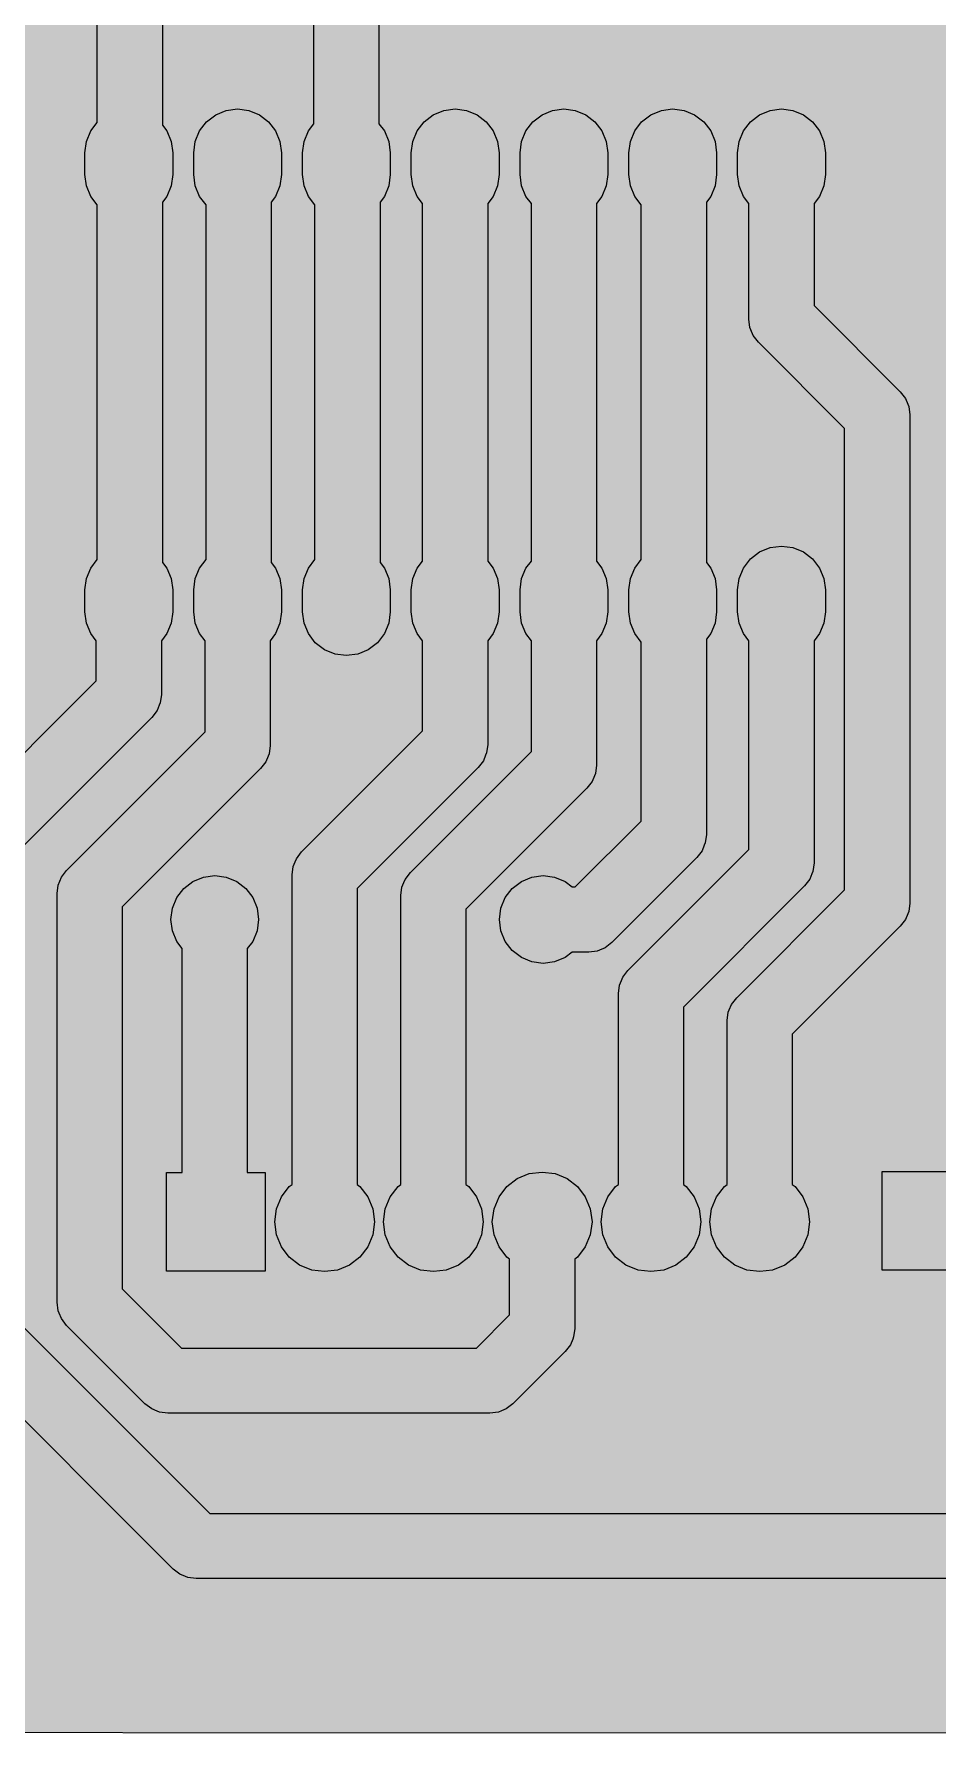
# Model space of a CAD drawing. Header units: inches. Extents: x 0 to 111, y 0 to 67.
# Drawn here: x 38.53 to 59.61, y 0 to 39.68 of the extents above; entities that cross this region are included whole.
import ezdxf

# ---------------------------------------------------------------- set-up
doc = ezdxf.new("R2010")
doc.units = ezdxf.units.IN
doc.layers.add('ProtoPCB.GBL', color=7, linetype='Continuous')

msp = doc.modelspace()

# ---------------------------------------------------------------- hatches: boundary and pattern name
at = {"layer": 'ProtoPCB.GBL'}
for color, points in [(11, [(0, 67.2084), (0, 0.0254), (81.1911, 0), (81.28, 0.0889), (81.28, 24.2926), (81.28, 24.2926), (81.28, 24.3332), (81.2698, 24.3434), (81.2546, 24.3586), (81.3054, 24.4094), (81.3283, 24.4094), (81.3435, 24.4094), (81.3435, 24.4094), (81.3613, 24.4094), (81.3765, 24.4094), (81.3765, 24.4094), (111.252, 24.4094), (111.252, 48.2346), (111.1377, 48.3591), (79.9846, 48.3362), (79.9338, 67.2592), (0.0914, 67.2998)]), (7, [(49.3344, 62.0878), (49.6367, 62.0471), (49.9161, 61.9303), (50.1574, 61.7474), (50.3428, 61.5061), (50.4596, 61.2242), (50.5003, 60.9219), (50.4596, 60.6222), (50.3428, 60.3402), (50.1574, 60.0989), (50.0964, 60.0532), (50.0964, 55.1993), (50.071, 55.0037), (50.0482, 54.9504), (49.9948, 54.8208), (49.8729, 54.6633), (41.529, 46.3169), (41.529, 37.5488), (41.6306, 37.4167), (41.7322, 37.1704), (41.7678, 36.9062), (41.7678, 36.3982), (41.7322, 36.1315), (41.6306, 35.8851), (41.529, 35.753), (41.529, 27.338), (41.6306, 27.2059), (41.7322, 26.9596), (41.7678, 26.6954), (41.7678, 26.1874), (41.7322, 25.9207), (41.6306, 25.6743), (41.5036, 25.5092), (41.5036, 24.257), (41.4782, 24.0589), (41.4553, 24.0055), (41.402, 23.876), (41.2801, 23.7185), (38.2524, 20.6883), (38.2524, 9.5098), (42.6339, 5.1283), (69.154, 5.1283), (73.9165, 9.8908), (73.9165, 20.5664), (73.853, 20.6121), (73.6702, 20.8534), (73.5533, 21.1353), (73.5127, 21.4376), (73.5533, 21.7373), (73.6702, 22.0193), (73.853, 22.2606), (74.0943, 22.4434), (74.3763, 22.5603), (74.676, 22.6009), (74.9783, 22.5603), (75.2602, 22.4434), (75.5015, 22.2606), (75.6844, 22.0193), (75.8012, 21.7373), (75.8419, 21.4376), (75.8012, 21.1353), (75.6844, 20.8534), (75.5015, 20.6121), (75.438, 20.5664), (75.438, 9.5758), (75.4126, 9.3777), (75.3897, 9.3243), (75.3364, 9.1948), (75.2145, 9.0373), (70.0075, 3.8303), (69.85, 3.7084), (69.7205, 3.6551), (69.6671, 3.6322), (69.469, 3.6068), (42.3164, 3.6068), (42.1208, 3.6322), (42.0675, 3.6551), (41.9379, 3.7084), (41.7805, 3.8303), (36.9545, 8.6563), (36.8325, 8.8138), (36.7792, 8.9433), (36.7563, 8.9967), (36.7309, 9.1948), (36.7309, 21.0058), (36.7563, 21.2014), (36.7944, 21.2928), (36.8325, 21.3843), (36.9545, 21.5417), (39.9821, 24.572), (39.9821, 25.5092), (39.8551, 25.6743), (39.7535, 25.9207), (39.718, 26.1874), (39.718, 26.6954), (39.7535, 26.9596), (39.8551, 27.2059), (40.0075, 27.4041), (40.0075, 35.687), (39.8551, 35.8851), (39.7535, 36.1315), (39.718, 36.3982), (39.718, 36.9062), (39.7535, 37.1704), (39.8551, 37.4167), (40.0075, 37.6149), (40.0075, 46.6344), (40.0329, 46.83), (40.0558, 46.8833), (40.1091, 47.0129), (40.2311, 47.1703), (48.575, 55.5142), (48.575, 60.0532), (48.5115, 60.0989), (48.326, 60.3402), (48.2117, 60.6222), (48.1711, 60.9219), (48.2117, 61.2242), (48.326, 61.5061), (48.5115, 61.7474), (48.7528, 61.9303), (49.0347, 62.0471)]), (7, [(53.2613, 62.0776), (55.5701, 62.0776), (55.5701, 59.7687), (55.1764, 59.7687), (55.1764, 55.9613), (66.3397, 55.9613), (66.5353, 55.9359), (66.6267, 55.8978), (66.7182, 55.8597), (66.8757, 55.7378), (71.2267, 51.3867), (71.3486, 51.2293), (71.4019, 51.0997), (71.4248, 51.0464), (71.4502, 50.8508), (71.4502, 47.7291), (71.6102, 47.5209), (71.7169, 47.2643), (71.7525, 46.99), (71.7525, 45.466), (71.7169, 45.1891), (71.6102, 44.9326), (71.4502, 44.7243), (71.4502, 43.9268), (71.8617, 43.5127), (71.9836, 43.3553), (72.0369, 43.2257), (72.0598, 43.1724), (72.0852, 42.9768), (72.0852, 39.3852), (72.2122, 39.2201), (72.3138, 38.9738), (72.3494, 38.7096), (72.3138, 38.4429), (72.2122, 38.1965), (72.0852, 38.0314), (72.0852, 35.2552), (72.0852, 32.7), (73.3349, 31.4477), (73.4568, 31.2903), (73.5101, 31.1607), (73.533, 31.1074), (73.5584, 30.9118), (73.5584, 29.276), (73.6321, 29.1821), (73.726, 28.9509), (73.7591, 28.702), (73.726, 28.4505), (73.6321, 28.2194), (73.4771, 28.0213), (73.279, 27.8663), (73.0479, 27.7724), (72.7964, 27.7393), (72.5475, 27.7724), (72.3163, 27.8663), (72.1182, 28.0213), (71.9633, 28.2194), (71.8693, 28.4505), (71.8363, 28.702), (71.8693, 28.9509), (71.9633, 29.1821), (72.0369, 29.276), (72.0369, 30.5943), (70.7873, 31.8465), (70.6653, 32.004), (70.612, 32.1335), (70.5891, 32.1869), (70.5637, 32.385), (70.5637, 33.2511), (70.4469, 33.2994), (67.818, 30.6705), (67.818, 22.3063), (67.8815, 22.2606), (68.0644, 22.0193), (68.1812, 21.7373), (68.2219, 21.4376), (68.1812, 21.1353), (68.0644, 20.8534), (67.8815, 20.6121), (67.6402, 20.4292), (67.3583, 20.3124), (67.056, 20.2717), (66.7563, 20.3124), (66.4743, 20.4292), (66.233, 20.6121), (66.0502, 20.8534), (65.9333, 21.1353), (65.8927, 21.4376), (65.9333, 21.7373), (66.0502, 22.0193), (66.233, 22.2606), (66.2965, 22.3063), (66.2965, 30.988), (66.3219, 31.1836), (66.3448, 31.2369), (66.3981, 31.3665), (66.5201, 31.5239), (70.5637, 35.5702), (70.5637, 38.0314), (70.4367, 38.1965), (70.3351, 38.4429), (70.2996, 38.7096), (70.3351, 38.9738), (70.4367, 39.2201), (70.5637, 39.3852), (70.5637, 42.6593), (70.1523, 43.0733), (70.0303, 43.2308), (69.9922, 43.3222), (69.9541, 43.4137), (69.9287, 43.6118), (69.9287, 44.7243), (69.7687, 44.9326), (69.662, 45.1891), (69.6265, 45.466), (69.6265, 46.99), (69.662, 47.2643), (69.7687, 47.5209), (69.9287, 47.7291), (69.9287, 50.5333), (66.0248, 54.4398), (54.7294, 54.4398), (46.5836, 46.2915), (46.5836, 37.5818), (46.7106, 37.4167), (46.8122, 37.1704), (46.8478, 36.9062), (46.8478, 36.3982), (46.8122, 36.1315), (46.7106, 35.8851), (46.609, 35.753), (46.609, 27.338), (46.7106, 27.2059), (46.8122, 26.9596), (46.8478, 26.6954), (46.8478, 26.1874), (46.8122, 25.9207), (46.7106, 25.6743), (46.548, 25.461), (46.3347, 25.2984), (46.0883, 25.1968), (45.8216, 25.1612), (45.5574, 25.1968), (45.3111, 25.2984), (45.0977, 25.461), (44.9351, 25.6743), (44.8335, 25.9207), (44.798, 26.1874), (44.798, 26.6954), (44.8335, 26.9596), (44.9351, 27.2059), (45.0875, 27.4041), (45.0875, 35.687), (44.9351, 35.8851), (44.8335, 36.1315), (44.798, 36.3982), (44.798, 36.9062), (44.8335, 37.1704), (44.9351, 37.4167), (45.0621, 37.5818), (45.0621, 46.609), (45.0875, 46.8046), (45.1333, 46.9113), (45.1637, 46.9875), (45.2857, 47.1449), (53.655, 55.5142), (53.655, 59.7687), (53.2613, 59.7687)]), (7, [(43.2816, 37.9298), (43.5483, 37.8943), (43.7947, 37.7927), (44.008, 37.6301), (44.1706, 37.4167), (44.2722, 37.1704), (44.3078, 36.9062), (44.3078, 36.3982), (44.2722, 36.1315), (44.1706, 35.8851), (44.069, 35.753), (44.069, 27.338), (44.1706, 27.2059), (44.2722, 26.9596), (44.3078, 26.6954), (44.3078, 26.1874), (44.2722, 25.9207), (44.1706, 25.6743), (44.0436, 25.5092), (44.0436, 23.0632), (44.0182, 22.8651), (43.9953, 22.8117), (43.942, 22.6822), (43.8201, 22.5247), (40.5892, 19.2913), (40.5892, 10.3734), (41.9735, 8.9891), (48.8594, 8.9891), (49.6341, 9.7638), (49.6341, 11.0668), (49.5706, 11.115), (49.3878, 11.3563), (49.2709, 11.6357), (49.2303, 11.938), (49.2709, 12.2403), (49.3878, 12.5197), (49.5706, 12.761), (49.8119, 12.9464), (50.0939, 13.0632), (50.3936, 13.1013), (50.6959, 13.0632), (50.9778, 12.9464), (51.2191, 12.761), (51.402, 12.5197), (51.5188, 12.2403), (51.5595, 11.938), (51.5188, 11.6357), (51.402, 11.3563), (51.2191, 11.115), (51.1556, 11.0668), (51.1556, 9.4488), (51.1302, 9.2507), (51.1073, 9.1973), (51.054, 9.0678), (50.9321, 8.9103), (49.7129, 7.6911), (49.5554, 7.5692), (49.4487, 7.526), (49.3725, 7.493), (49.1744, 7.4676), (41.656, 7.4676), (41.4604, 7.493), (41.4071, 7.5159), (41.2775, 7.5692), (41.1201, 7.6911), (39.2913, 9.5199), (39.1693, 9.6774), (39.116, 9.8069), (39.0931, 9.8603), (39.0677, 10.0584), (39.0677, 19.6088), (39.0931, 19.8044), (39.1312, 19.8958), (39.1693, 19.9873), (39.2913, 20.1447), (42.5221, 23.3782), (42.5221, 25.5092), (42.3951, 25.6743), (42.2935, 25.9207), (42.258, 26.1874), (42.258, 26.6954), (42.2935, 26.9596), (42.3951, 27.2059), (42.5475, 27.4041), (42.5475, 35.687), (42.3951, 35.8851), (42.2935, 36.1315), (42.258, 36.3982), (42.258, 36.9062), (42.2935, 37.1704), (42.3951, 37.4167), (42.5577, 37.6301), (42.7711, 37.7927), (43.0174, 37.8943)]), (7, [(48.3616, 37.9298), (48.6283, 37.8943), (48.8747, 37.7927), (49.088, 37.6301), (49.2506, 37.4167), (49.3522, 37.1704), (49.3878, 36.9062), (49.3878, 36.3982), (49.3522, 36.1315), (49.2506, 35.8851), (49.1236, 35.72), (49.1236, 27.371), (49.2506, 27.2059), (49.3522, 26.9596), (49.3878, 26.6954), (49.3878, 26.1874), (49.3522, 25.9207), (49.2506, 25.6743), (49.1236, 25.5092), (49.1236, 23.0886), (49.0982, 22.8905), (49.0753, 22.8371), (49.022, 22.7076), (48.9001, 22.5501), (46.0756, 19.7231), (46.0756, 12.8092), (46.1391, 12.761), (46.322, 12.5197), (46.4388, 12.2403), (46.4795, 11.938), (46.4388, 11.6357), (46.322, 11.3563), (46.1391, 11.115), (45.8978, 10.9296), (45.6159, 10.8128), (45.3136, 10.7747), (45.0139, 10.8128), (44.7319, 10.9296), (44.4906, 11.115), (44.3078, 11.3563), (44.1909, 11.6357), (44.1503, 11.938), (44.1909, 12.2403), (44.3078, 12.5197), (44.4906, 12.761), (44.5541, 12.8092), (44.5541, 20.0406), (44.5795, 20.2362), (44.6253, 20.3429), (44.6557, 20.4191), (44.7777, 20.5765), (47.6021, 23.4036), (47.6021, 25.5092), (47.4751, 25.6743), (47.3735, 25.9207), (47.338, 26.1874), (47.338, 26.6954), (47.3735, 26.9596), (47.4751, 27.2059), (47.6021, 27.371), (47.6021, 35.72), (47.4751, 35.8851), (47.3735, 36.1315), (47.338, 36.3982), (47.338, 36.9062), (47.3735, 37.1704), (47.4751, 37.4167), (47.6377, 37.6301), (47.8511, 37.7927), (48.0974, 37.8943)]), (7, [(50.9016, 37.9298), (51.1683, 37.8943), (51.4147, 37.7927), (51.628, 37.6301), (51.7906, 37.4167), (51.8922, 37.1704), (51.9278, 36.9062), (51.9278, 36.3982), (51.8922, 36.1315), (51.7906, 35.8851), (51.6636, 35.72), (51.6636, 27.371), (51.7906, 27.2059), (51.8922, 26.9596), (51.9278, 26.6954), (51.9278, 26.1874), (51.8922, 25.9207), (51.7906, 25.6743), (51.6636, 25.5092), (51.6636, 22.606), (51.6382, 22.4079), (51.6153, 22.3545), (51.562, 22.225), (51.4401, 22.0675), (48.6156, 19.2405), (48.6156, 12.8092), (48.6791, 12.761), (48.862, 12.5197), (48.9788, 12.2403), (49.0195, 11.938), (48.9788, 11.6357), (48.862, 11.3563), (48.6791, 11.115), (48.4378, 10.9296), (48.1559, 10.8128), (47.8536, 10.7747), (47.5539, 10.8128), (47.2719, 10.9296), (47.0306, 11.115), (46.8478, 11.3563), (46.7309, 11.6357), (46.6903, 11.938), (46.7309, 12.2403), (46.8478, 12.5197), (47.0306, 12.761), (47.0941, 12.8092), (47.0941, 19.558), (47.1195, 19.7536), (47.1653, 19.8603), (47.1957, 19.9365), (47.3177, 20.0939), (50.1421, 22.921), (50.1421, 25.5092), (50.0151, 25.6743), (49.9135, 25.9207), (49.878, 26.1874), (49.878, 26.6954), (49.9135, 26.9596), (50.0151, 27.2059), (50.1421, 27.371), (50.1421, 35.72), (50.0151, 35.8851), (49.9135, 36.1315), (49.878, 36.3982), (49.878, 36.9062), (49.9135, 37.1704), (50.0151, 37.4167), (50.1777, 37.6301), (50.3911, 37.7927), (50.6374, 37.8943)]), (7, [(53.4416, 37.9298), (53.7083, 37.8943), (53.9547, 37.7927), (54.168, 37.6301), (54.3306, 37.4167), (54.4322, 37.1704), (54.4678, 36.9062), (54.4678, 36.3982), (54.4322, 36.1315), (54.3306, 35.8851), (54.229, 35.753), (54.229, 27.338), (54.3306, 27.2059), (54.4322, 26.9596), (54.4678, 26.6954), (54.4678, 26.1874), (54.4322, 25.9207), (54.3306, 25.6743), (54.229, 25.5422), (54.229, 20.9829), (54.2036, 20.7874), (54.1807, 20.7315), (54.1274, 20.6019), (54.0055, 20.4445), (52.0217, 18.4607), (51.8643, 18.3388), (51.7347, 18.2855), (51.6788, 18.2626), (51.4833, 18.2372), (51.0972, 18.2372), (50.9321, 18.1102), (50.6857, 18.0086), (50.419, 17.973), (50.1548, 18.0086), (49.9085, 18.1102), (49.6951, 18.2728), (49.5325, 18.4861), (49.4309, 18.7325), (49.3954, 18.9992), (49.4309, 19.2634), (49.5325, 19.5097), (49.6951, 19.7231), (49.9085, 19.8857), (50.1548, 19.9873), (50.419, 20.0228), (50.6857, 19.9873), (50.9321, 19.8857), (51.0972, 19.7587), (51.1683, 19.7587), (52.7075, 21.2979), (52.7075, 25.4762), (52.5551, 25.6743), (52.4535, 25.9207), (52.418, 26.1874), (52.418, 26.6954), (52.4535, 26.9596), (52.5551, 27.2059), (52.7075, 27.4041), (52.7075, 35.687), (52.5551, 35.8851), (52.4535, 36.1315), (52.418, 36.3982), (52.418, 36.9062), (52.4535, 37.1704), (52.5551, 37.4167), (52.7177, 37.6301), (52.9311, 37.7927), (53.1774, 37.8943)]), (7, [(55.9816, 37.9298), (56.2483, 37.8943), (56.4947, 37.7927), (56.708, 37.6301), (56.8706, 37.4167), (56.9722, 37.1704), (57.0078, 36.9062), (57.0078, 36.3982), (56.9722, 36.1315), (56.8706, 35.8851), (56.7436, 35.72), (56.7436, 33.335), (58.7553, 31.3207), (58.8772, 31.1633), (58.9305, 31.0337), (58.9534, 30.9804), (58.9788, 30.7848), (58.9788, 19.3802), (58.9534, 19.1821), (58.9305, 19.1287), (58.8772, 18.9992), (58.7553, 18.8417), (56.2356, 16.3195), (56.2356, 12.8092), (56.2991, 12.761), (56.482, 12.5197), (56.5988, 12.2403), (56.6395, 11.938), (56.5988, 11.6357), (56.482, 11.3563), (56.2991, 11.115), (56.0578, 10.9296), (55.7759, 10.8128), (55.4736, 10.7747), (55.1739, 10.8128), (54.8919, 10.9296), (54.6506, 11.115), (54.4678, 11.3563), (54.3509, 11.6357), (54.3103, 11.938), (54.3509, 12.2403), (54.4678, 12.5197), (54.6506, 12.761), (54.7141, 12.8092), (54.7141, 16.637), (54.7395, 16.8326), (54.7624, 16.8859), (54.8157, 17.0155), (54.9377, 17.1729), (57.4573, 19.6952), (57.4573, 30.4673), (55.4457, 32.4815), (55.3237, 32.639), (55.2704, 32.7685), (55.2475, 32.8219), (55.2221, 33.02), (55.2221, 35.72), (55.0951, 35.8851), (54.9935, 36.1315), (54.958, 36.3982), (54.958, 36.9062), (54.9935, 37.1704), (55.0951, 37.4167), (55.2577, 37.6301), (55.4711, 37.7927), (55.7174, 37.8943)]), (7, [(55.9816, 27.719), (56.2483, 27.6835), (56.4947, 27.5819), (56.708, 27.4193), (56.8706, 27.2059), (56.9722, 26.9596), (57.0078, 26.6954), (57.0078, 26.1874), (56.9722, 25.9207), (56.8706, 25.6743), (56.7436, 25.5092), (56.7436, 20.32), (56.7182, 20.1219), (56.6953, 20.0685), (56.642, 19.939), (56.5201, 19.7815), (53.6956, 16.9545), (53.6956, 12.8092), (53.7591, 12.761), (53.942, 12.5197), (54.0588, 12.2403), (54.0995, 11.938), (54.0588, 11.6357), (53.942, 11.3563), (53.7591, 11.115), (53.5178, 10.9296), (53.2359, 10.8128), (52.9336, 10.7747), (52.6339, 10.8128), (52.3519, 10.9296), (52.1106, 11.115), (51.9278, 11.3563), (51.8109, 11.6357), (51.7703, 11.938), (51.8109, 12.2403), (51.9278, 12.5197), (52.1106, 12.761), (52.1741, 12.8092), (52.1741, 17.272), (52.1995, 17.4676), (52.2453, 17.5743), (52.2757, 17.6505), (52.3977, 17.8079), (55.2221, 20.635), (55.2221, 25.5092), (55.0951, 25.6743), (54.9935, 25.9207), (54.958, 26.1874), (54.958, 26.6954), (54.9935, 26.9596), (55.0951, 27.2059), (55.2577, 27.4193), (55.4711, 27.5819), (55.7174, 27.6835)]), (7, [(42.7482, 20.0228), (43.0149, 19.9873), (43.2613, 19.8857), (43.4746, 19.7231), (43.6372, 19.5097), (43.7388, 19.2634), (43.7744, 18.9992), (43.7388, 18.7325), (43.6372, 18.4861), (43.5102, 18.321), (43.5102, 13.0912), (43.9293, 13.0912), (43.9293, 10.7848), (41.6204, 10.7848), (41.6204, 13.0912), (41.9887, 13.0912), (41.9887, 18.321), (41.8617, 18.4861), (41.7601, 18.7325), (41.7246, 18.9992), (41.7601, 19.2634), (41.8617, 19.5097), (42.0243, 19.7231), (42.2377, 19.8857), (42.484, 19.9873)]), (7, [(58.3336, 13.1166), (60.6425, 13.1166), (60.6425, 10.8102), (58.3336, 10.8102)])]:
    msp.add_hatch(color=color, dxfattribs=at).paths.add_polyline_path(points)

# ---------------------------------------------------------------- linework, layer by layer
at = {"layer": 'ProtoPCB.GBL', "color": 11}
msp.add_lwpolyline([(0, 67.2084), (0, 0.0254), (81.1911, 0), (81.28, 0.0889), (81.28, 24.2926), (81.28, 24.2926), (81.28, 24.3332), (81.2698, 24.3434), (81.2546, 24.3586), (81.3054, 24.4094), (81.3283, 24.4094), (81.3435, 24.4094), (81.3435, 24.4094), (81.3613, 24.4094), (81.3765, 24.4094), (81.3765, 24.4094), (111.252, 24.4094), (111.252, 48.2346), (111.1377, 48.3591), (79.9846, 48.3362), (79.9338, 67.2592), (0.0914, 67.2998), (0, 67.2084)], dxfattribs=at)
at = {"layer": 'ProtoPCB.GBL', "color": 11, "const_width": 0.9982}
for points in [[(40.767, 26.6446), (40.767, 46.6344)], [(45.8216, 36.6522), (45.8216, 46.609)], [(43.307, 26.6446), (43.307, 36.4236)], [(45.847, 26.6446), (45.847, 36.4236)], [(48.3616, 23.0886), (48.3616, 36.4236)], [(50.9016, 26.4922), (50.9016, 36.4236)], [(53.467, 20.9844), (53.467, 36.4236)], [(55.9816, 33.02), (55.9816, 36.6522)], [(58.2168, 30.7848), (55.9816, 33.02)], [(58.2168, 19.3802), (58.2168, 30.7848)], [(50.9016, 22.606), (50.9016, 26.4922)], [(40.7416, 24.257), (40.7416, 26.4414)], [(43.2816, 23.0632), (43.2816, 26.4414)], [(55.9816, 20.32), (55.9816, 26.4414)], [(40.7416, 24.257), (37.4904, 21.0058)], [(43.2816, 23.0632), (39.8272, 19.6088)], [(48.3616, 23.0886), (45.3136, 20.0406)], [(50.9016, 22.606), (47.8536, 19.558)], [(53.467, 20.9844), (51.4818, 18.9992)], [(55.9816, 20.32), (52.9336, 17.272)], [(45.3136, 11.9392), (45.3136, 20.0406)], [(39.8272, 10.0584), (39.8272, 19.6088)], [(47.8536, 11.9392), (47.8536, 19.558)], [(58.2168, 19.3802), (55.4736, 16.637)], [(42.7482, 11.9646), (42.7482, 18.9992)], [(51.4818, 18.9992), (50.419, 18.9992)], [(52.9336, 11.9392), (52.9336, 17.272)], [(55.4736, 11.9392), (55.4736, 16.637)], [(50.3936, 9.4488), (50.3936, 11.9392)], [(41.656, 8.2296), (39.8272, 10.0584)], [(50.3936, 9.4488), (49.1744, 8.2296)], [(42.3164, 4.3688), (37.4904, 9.1948)], [(49.1744, 8.2296), (41.656, 8.2296)], [(69.469, 4.3688), (42.3164, 4.3688)]]:
    msp.add_lwpolyline(points, dxfattribs=at)
at = {"layer": 'ProtoPCB.GBL', "color": 7}
for points in [[(36.9545, 21.5417), (39.9821, 24.572), (39.9821, 25.5092), (39.8551, 25.6743), (39.7535, 25.9207), (39.718, 26.1874), (39.718, 26.6954), (39.7535, 26.9596), (39.8551, 27.2059), (40.0075, 27.4041), (40.0075, 35.687), (39.8551, 35.8851), (39.7535, 36.1315), (39.718, 36.3982), (39.718, 36.9062), (39.7535, 37.1704), (39.8551, 37.4167), (40.0075, 37.6149), (40.0075, 46.6344)], [(46.5836, 46.2915), (46.5836, 37.5818), (46.7106, 37.4167), (46.8122, 37.1704), (46.8478, 36.9062), (46.8478, 36.3982), (46.8122, 36.1315), (46.7106, 35.8851), (46.609, 35.753), (46.609, 27.338), (46.7106, 27.2059), (46.8122, 26.9596), (46.8478, 26.6954), (46.8478, 26.1874), (46.8122, 25.9207), (46.7106, 25.6743), (46.548, 25.461), (46.3347, 25.2984), (46.0883, 25.1968), (45.8216, 25.1612), (45.5574, 25.1968), (45.3111, 25.2984), (45.0977, 25.461), (44.9351, 25.6743), (44.8335, 25.9207), (44.798, 26.1874), (44.798, 26.6954), (44.8335, 26.9596), (44.9351, 27.2059), (45.0875, 27.4041), (45.0875, 35.687), (44.9351, 35.8851), (44.8335, 36.1315), (44.798, 36.3982), (44.798, 36.9062), (44.8335, 37.1704), (44.9351, 37.4167), (45.0621, 37.5818), (45.0621, 46.609)], [(41.529, 46.3169), (41.529, 37.5488), (41.6306, 37.4167), (41.7322, 37.1704), (41.7678, 36.9062), (41.7678, 36.3982), (41.7322, 36.1315), (41.6306, 35.8851), (41.529, 35.753), (41.529, 27.338), (41.6306, 27.2059), (41.7322, 26.9596), (41.7678, 26.6954), (41.7678, 26.1874), (41.7322, 25.9207), (41.6306, 25.6743), (41.5036, 25.5092), (41.5036, 24.257), (41.4782, 24.0589), (41.4553, 24.0055), (41.402, 23.876), (41.2801, 23.7185), (38.2524, 20.6883)], [(43.2816, 37.9298), (43.5483, 37.8943), (43.7947, 37.7927), (44.008, 37.6301), (44.1706, 37.4167), (44.2722, 37.1704), (44.3078, 36.9062), (44.3078, 36.3982), (44.2722, 36.1315), (44.1706, 35.8851), (44.069, 35.753), (44.069, 27.338), (44.1706, 27.2059), (44.2722, 26.9596), (44.3078, 26.6954), (44.3078, 26.1874), (44.2722, 25.9207), (44.1706, 25.6743), (44.0436, 25.5092), (44.0436, 23.0632), (44.0182, 22.8651), (43.9953, 22.8117), (43.942, 22.6822), (43.8201, 22.5247), (40.5892, 19.2913), (40.5892, 10.3734), (41.9735, 8.9891), (48.8594, 8.9891), (49.6341, 9.7638), (49.6341, 11.0668), (49.5706, 11.115), (49.3878, 11.3563), (49.2709, 11.6357), (49.2303, 11.938), (49.2709, 12.2403), (49.3878, 12.5197), (49.5706, 12.761), (49.8119, 12.9464), (50.0939, 13.0632), (50.3936, 13.1013), (50.6959, 13.0632), (50.9778, 12.9464), (51.2191, 12.761), (51.402, 12.5197), (51.5188, 12.2403), (51.5595, 11.938), (51.5188, 11.6357), (51.402, 11.3563), (51.2191, 11.115), (51.1556, 11.0668), (51.1556, 9.4488), (51.1302, 9.2507), (51.1073, 9.1973), (51.054, 9.0678), (50.9321, 8.9103), (49.7129, 7.6911), (49.5554, 7.5692), (49.4487, 7.526), (49.3725, 7.493), (49.1744, 7.4676), (41.656, 7.4676), (41.4604, 7.493), (41.4071, 7.5159), (41.2775, 7.5692), (41.1201, 7.6911), (39.2913, 9.5199), (39.1693, 9.6774), (39.116, 9.8069), (39.0931, 9.8603), (39.0677, 10.0584), (39.0677, 19.6088), (39.0931, 19.8044), (39.1312, 19.8958), (39.1693, 19.9873), (39.2913, 20.1447), (42.5221, 23.3782), (42.5221, 25.5092), (42.3951, 25.6743), (42.2935, 25.9207), (42.258, 26.1874), (42.258, 26.6954), (42.2935, 26.9596), (42.3951, 27.2059), (42.5475, 27.4041), (42.5475, 35.687), (42.3951, 35.8851), (42.2935, 36.1315), (42.258, 36.3982), (42.258, 36.9062), (42.2935, 37.1704), (42.3951, 37.4167), (42.5577, 37.6301), (42.7711, 37.7927), (43.0174, 37.8943), (43.2816, 37.9298)], [(48.3616, 37.9298), (48.6283, 37.8943), (48.8747, 37.7927), (49.088, 37.6301), (49.2506, 37.4167), (49.3522, 37.1704), (49.3878, 36.9062), (49.3878, 36.3982), (49.3522, 36.1315), (49.2506, 35.8851), (49.1236, 35.72), (49.1236, 27.371), (49.2506, 27.2059), (49.3522, 26.9596), (49.3878, 26.6954), (49.3878, 26.1874), (49.3522, 25.9207), (49.2506, 25.6743), (49.1236, 25.5092), (49.1236, 23.0886), (49.0982, 22.8905), (49.0753, 22.8371), (49.022, 22.7076), (48.9001, 22.5501), (46.0756, 19.7231), (46.0756, 12.8092), (46.1391, 12.761), (46.322, 12.5197), (46.4388, 12.2403), (46.4795, 11.938), (46.4388, 11.6357), (46.322, 11.3563), (46.1391, 11.115), (45.8978, 10.9296), (45.6159, 10.8128), (45.3136, 10.7747), (45.0139, 10.8128), (44.7319, 10.9296), (44.4906, 11.115), (44.3078, 11.3563), (44.1909, 11.6357), (44.1503, 11.938), (44.1909, 12.2403), (44.3078, 12.5197), (44.4906, 12.761), (44.5541, 12.8092), (44.5541, 20.0406), (44.5795, 20.2362), (44.6253, 20.3429), (44.6557, 20.4191), (44.7777, 20.5765), (47.6021, 23.4036), (47.6021, 25.5092), (47.4751, 25.6743), (47.3735, 25.9207), (47.338, 26.1874), (47.338, 26.6954), (47.3735, 26.9596), (47.4751, 27.2059), (47.6021, 27.371), (47.6021, 35.72), (47.4751, 35.8851), (47.3735, 36.1315), (47.338, 36.3982), (47.338, 36.9062), (47.3735, 37.1704), (47.4751, 37.4167), (47.6377, 37.6301), (47.8511, 37.7927), (48.0974, 37.8943), (48.3616, 37.9298)], [(50.9016, 37.9298), (51.1683, 37.8943), (51.4147, 37.7927), (51.628, 37.6301), (51.7906, 37.4167), (51.8922, 37.1704), (51.9278, 36.9062), (51.9278, 36.3982), (51.8922, 36.1315), (51.7906, 35.8851), (51.6636, 35.72), (51.6636, 27.371), (51.7906, 27.2059), (51.8922, 26.9596), (51.9278, 26.6954), (51.9278, 26.1874), (51.8922, 25.9207), (51.7906, 25.6743), (51.6636, 25.5092), (51.6636, 22.606), (51.6382, 22.4079), (51.6153, 22.3545), (51.562, 22.225), (51.4401, 22.0675), (48.6156, 19.2405), (48.6156, 12.8092), (48.6791, 12.761), (48.862, 12.5197), (48.9788, 12.2403), (49.0195, 11.938), (48.9788, 11.6357), (48.862, 11.3563), (48.6791, 11.115), (48.4378, 10.9296), (48.1559, 10.8128), (47.8536, 10.7747), (47.5539, 10.8128), (47.2719, 10.9296), (47.0306, 11.115), (46.8478, 11.3563), (46.7309, 11.6357), (46.6903, 11.938), (46.7309, 12.2403), (46.8478, 12.5197), (47.0306, 12.761), (47.0941, 12.8092), (47.0941, 19.558), (47.1195, 19.7536), (47.1653, 19.8603), (47.1957, 19.9365), (47.3177, 20.0939), (50.1421, 22.921), (50.1421, 25.5092), (50.0151, 25.6743), (49.9135, 25.9207), (49.878, 26.1874), (49.878, 26.6954), (49.9135, 26.9596), (50.0151, 27.2059), (50.1421, 27.371), (50.1421, 35.72), (50.0151, 35.8851), (49.9135, 36.1315), (49.878, 36.3982), (49.878, 36.9062), (49.9135, 37.1704), (50.0151, 37.4167), (50.1777, 37.6301), (50.3911, 37.7927), (50.6374, 37.8943), (50.9016, 37.9298)], [(53.4416, 37.9298), (53.7083, 37.8943), (53.9547, 37.7927), (54.168, 37.6301), (54.3306, 37.4167), (54.4322, 37.1704), (54.4678, 36.9062), (54.4678, 36.3982), (54.4322, 36.1315), (54.3306, 35.8851), (54.229, 35.753), (54.229, 27.338), (54.3306, 27.2059), (54.4322, 26.9596), (54.4678, 26.6954), (54.4678, 26.1874), (54.4322, 25.9207), (54.3306, 25.6743), (54.229, 25.5422), (54.229, 20.9829), (54.2036, 20.7874), (54.1807, 20.7315), (54.1274, 20.6019), (54.0055, 20.4445), (52.0217, 18.4607), (51.8643, 18.3388), (51.7347, 18.2855), (51.6788, 18.2626), (51.4833, 18.2372), (51.0972, 18.2372), (50.9321, 18.1102), (50.6857, 18.0086), (50.419, 17.973), (50.1548, 18.0086), (49.9085, 18.1102), (49.6951, 18.2728), (49.5325, 18.4861), (49.4309, 18.7325), (49.3954, 18.9992), (49.4309, 19.2634), (49.5325, 19.5097), (49.6951, 19.7231), (49.9085, 19.8857), (50.1548, 19.9873), (50.419, 20.0228), (50.6857, 19.9873), (50.9321, 19.8857), (51.0972, 19.7587), (51.1683, 19.7587), (52.7075, 21.2979), (52.7075, 25.4762), (52.5551, 25.6743), (52.4535, 25.9207), (52.418, 26.1874), (52.418, 26.6954), (52.4535, 26.9596), (52.5551, 27.2059), (52.7075, 27.4041), (52.7075, 35.687), (52.5551, 35.8851), (52.4535, 36.1315), (52.418, 36.3982), (52.418, 36.9062), (52.4535, 37.1704), (52.5551, 37.4167), (52.7177, 37.6301), (52.9311, 37.7927), (53.1774, 37.8943), (53.4416, 37.9298)], [(55.9816, 37.9298), (56.2483, 37.8943), (56.4947, 37.7927), (56.708, 37.6301), (56.8706, 37.4167), (56.9722, 37.1704), (57.0078, 36.9062), (57.0078, 36.3982), (56.9722, 36.1315), (56.8706, 35.8851), (56.7436, 35.72), (56.7436, 33.335), (58.7553, 31.3207), (58.8772, 31.1633), (58.9305, 31.0337), (58.9534, 30.9804), (58.9788, 30.7848), (58.9788, 19.3802), (58.9534, 19.1821), (58.9305, 19.1287), (58.8772, 18.9992), (58.7553, 18.8417), (56.2356, 16.3195), (56.2356, 12.8092), (56.2991, 12.761), (56.482, 12.5197), (56.5988, 12.2403), (56.6395, 11.938), (56.5988, 11.6357), (56.482, 11.3563), (56.2991, 11.115), (56.0578, 10.9296), (55.7759, 10.8128), (55.4736, 10.7747), (55.1739, 10.8128), (54.8919, 10.9296), (54.6506, 11.115), (54.4678, 11.3563), (54.3509, 11.6357), (54.3103, 11.938), (54.3509, 12.2403), (54.4678, 12.5197), (54.6506, 12.761), (54.7141, 12.8092), (54.7141, 16.637), (54.7395, 16.8326), (54.7624, 16.8859), (54.8157, 17.0155), (54.9377, 17.1729), (57.4573, 19.6952), (57.4573, 30.4673), (55.4457, 32.4815), (55.3237, 32.639), (55.2704, 32.7685), (55.2475, 32.8219), (55.2221, 33.02), (55.2221, 35.72), (55.0951, 35.8851), (54.9935, 36.1315), (54.958, 36.3982), (54.958, 36.9062), (54.9935, 37.1704), (55.0951, 37.4167), (55.2577, 37.6301), (55.4711, 37.7927), (55.7174, 37.8943), (55.9816, 37.9298)], [(55.9816, 27.719), (56.2483, 27.6835), (56.4947, 27.5819), (56.708, 27.4193), (56.8706, 27.2059), (56.9722, 26.9596), (57.0078, 26.6954), (57.0078, 26.1874), (56.9722, 25.9207), (56.8706, 25.6743), (56.7436, 25.5092), (56.7436, 20.32), (56.7182, 20.1219), (56.6953, 20.0685), (56.642, 19.939), (56.5201, 19.7815), (53.6956, 16.9545), (53.6956, 12.8092), (53.7591, 12.761), (53.942, 12.5197), (54.0588, 12.2403), (54.0995, 11.938), (54.0588, 11.6357), (53.942, 11.3563), (53.7591, 11.115), (53.5178, 10.9296), (53.2359, 10.8128), (52.9336, 10.7747), (52.6339, 10.8128), (52.3519, 10.9296), (52.1106, 11.115), (51.9278, 11.3563), (51.8109, 11.6357), (51.7703, 11.938), (51.8109, 12.2403), (51.9278, 12.5197), (52.1106, 12.761), (52.1741, 12.8092), (52.1741, 17.272), (52.1995, 17.4676), (52.2453, 17.5743), (52.2757, 17.6505), (52.3977, 17.8079), (55.2221, 20.635), (55.2221, 25.5092), (55.0951, 25.6743), (54.9935, 25.9207), (54.958, 26.1874), (54.958, 26.6954), (54.9935, 26.9596), (55.0951, 27.2059), (55.2577, 27.4193), (55.4711, 27.5819), (55.7174, 27.6835), (55.9816, 27.719)], [(42.7482, 20.0228), (43.0149, 19.9873), (43.2613, 19.8857), (43.4746, 19.7231), (43.6372, 19.5097), (43.7388, 19.2634), (43.7744, 18.9992), (43.7388, 18.7325), (43.6372, 18.4861), (43.5102, 18.321), (43.5102, 13.0912), (43.9293, 13.0912), (43.9293, 10.7848), (41.6204, 10.7848), (41.6204, 13.0912), (41.9887, 13.0912), (41.9887, 18.321), (41.8617, 18.4861), (41.7601, 18.7325), (41.7246, 18.9992), (41.7601, 19.2634), (41.8617, 19.5097), (42.0243, 19.7231), (42.2377, 19.8857), (42.484, 19.9873), (42.7482, 20.0228)], [(58.3336, 13.1166), (60.6425, 13.1166), (60.6425, 10.8102), (58.3336, 10.8102), (58.3336, 13.1166)], [(38.2524, 9.5098), (42.6339, 5.1283), (69.154, 5.1283)], [(69.469, 3.6068), (42.3164, 3.6068), (42.1208, 3.6322), (42.0675, 3.6551), (41.9379, 3.7084), (41.7805, 3.8303), (36.9545, 8.6563)]]:
    msp.add_lwpolyline(points, dxfattribs=at)
at = {"layer": 'ProtoPCB.GBL', "color": 11}
for points in [[(40.3606, 36.9062, 0.762, 0.762, 1), (41.1226, 36.9062, 0.762, 0.762, 1), (40.3606, 36.9062, 0.762, 0.762, 0)], [(42.9006, 36.9062, 0.762, 0.762, 1), (43.6626, 36.9062, 0.762, 0.762, 1), (42.9006, 36.9062, 0.762, 0.762, 0)], [(45.4406, 36.9062, 0.762, 0.762, 1), (46.2026, 36.9062, 0.762, 0.762, 1), (45.4406, 36.9062, 0.762, 0.762, 0)], [(47.9806, 36.9062, 0.762, 0.762, 1), (48.7426, 36.9062, 0.762, 0.762, 1), (47.9806, 36.9062, 0.762, 0.762, 0)], [(50.5206, 36.9062, 0.762, 0.762, 1), (51.2826, 36.9062, 0.762, 0.762, 1), (50.5206, 36.9062, 0.762, 0.762, 0)], [(53.0606, 36.9062, 0.762, 0.762, 1), (53.8226, 36.9062, 0.762, 0.762, 1), (53.0606, 36.9062, 0.762, 0.762, 0)], [(55.6006, 36.9062, 0.762, 0.762, 1), (56.3626, 36.9062, 0.762, 0.762, 1), (55.6006, 36.9062, 0.762, 0.762, 0)], [(40.3606, 36.3982, 0.762, 0.762, 1), (41.1226, 36.3982, 0.762, 0.762, 1), (40.3606, 36.3982, 0.762, 0.762, 0)], [(42.9006, 36.3982, 0.762, 0.762, 1), (43.6626, 36.3982, 0.762, 0.762, 1), (42.9006, 36.3982, 0.762, 0.762, 0)], [(43.0574, 36.4236, 0.4991, 0.4991, 1), (43.5566, 36.4236, 0.4991, 0.4991, 1), (43.0574, 36.4236, 0.4991, 0.4991, 0)], [(45.4406, 36.3982, 0.762, 0.762, 1), (46.2026, 36.3982, 0.762, 0.762, 1), (45.4406, 36.3982, 0.762, 0.762, 0)], [(45.572, 36.6522, 0.4991, 0.4991, 1), (46.0712, 36.6522, 0.4991, 0.4991, 1), (45.572, 36.6522, 0.4991, 0.4991, 0)], [(45.5974, 36.4236, 0.4991, 0.4991, 1), (46.0966, 36.4236, 0.4991, 0.4991, 1), (45.5974, 36.4236, 0.4991, 0.4991, 0)], [(47.9806, 36.3982, 0.762, 0.762, 1), (48.7426, 36.3982, 0.762, 0.762, 1), (47.9806, 36.3982, 0.762, 0.762, 0)], [(48.112, 36.4236, 0.4991, 0.4991, 1), (48.6112, 36.4236, 0.4991, 0.4991, 1), (48.112, 36.4236, 0.4991, 0.4991, 0)], [(50.5206, 36.3982, 0.762, 0.762, 1), (51.2826, 36.3982, 0.762, 0.762, 1), (50.5206, 36.3982, 0.762, 0.762, 0)], [(50.652, 36.4236, 0.4991, 0.4991, 1), (51.1512, 36.4236, 0.4991, 0.4991, 1), (50.652, 36.4236, 0.4991, 0.4991, 0)], [(53.0606, 36.3982, 0.762, 0.762, 1), (53.8226, 36.3982, 0.762, 0.762, 1), (53.0606, 36.3982, 0.762, 0.762, 0)], [(53.2174, 36.4236, 0.4991, 0.4991, 1), (53.7166, 36.4236, 0.4991, 0.4991, 1), (53.2174, 36.4236, 0.4991, 0.4991, 0)], [(55.6006, 36.3982, 0.762, 0.762, 1), (56.3626, 36.3982, 0.762, 0.762, 1), (55.6006, 36.3982, 0.762, 0.762, 0)], [(55.732, 36.6522, 0.4991, 0.4991, 1), (56.2312, 36.6522, 0.4991, 0.4991, 1), (55.732, 36.6522, 0.4991, 0.4991, 0)], [(55.732, 33.02, 0.4991, 0.4991, 1), (56.2312, 33.02, 0.4991, 0.4991, 1), (55.732, 33.02, 0.4991, 0.4991, 0)], [(55.732, 33.02, 0.4991, 0.4991, 1), (56.2312, 33.02, 0.4991, 0.4991, 1), (55.732, 33.02, 0.4991, 0.4991, 0)], [(57.9672, 30.7848, 0.4991, 0.4991, 1), (58.4664, 30.7848, 0.4991, 0.4991, 1), (57.9672, 30.7848, 0.4991, 0.4991, 0)], [(57.9672, 30.7848, 0.4991, 0.4991, 1), (58.4664, 30.7848, 0.4991, 0.4991, 1), (57.9672, 30.7848, 0.4991, 0.4991, 0)], [(40.3606, 26.6954, 0.762, 0.762, 1), (41.1226, 26.6954, 0.762, 0.762, 1), (40.3606, 26.6954, 0.762, 0.762, 0)], [(42.9006, 26.6954, 0.762, 0.762, 1), (43.6626, 26.6954, 0.762, 0.762, 1), (42.9006, 26.6954, 0.762, 0.762, 0)], [(45.4406, 26.6954, 0.762, 0.762, 1), (46.2026, 26.6954, 0.762, 0.762, 1), (45.4406, 26.6954, 0.762, 0.762, 0)], [(47.9806, 26.6954, 0.762, 0.762, 1), (48.7426, 26.6954, 0.762, 0.762, 1), (47.9806, 26.6954, 0.762, 0.762, 0)], [(50.5206, 26.6954, 0.762, 0.762, 1), (51.2826, 26.6954, 0.762, 0.762, 1), (50.5206, 26.6954, 0.762, 0.762, 0)], [(53.0606, 26.6954, 0.762, 0.762, 1), (53.8226, 26.6954, 0.762, 0.762, 1), (53.0606, 26.6954, 0.762, 0.762, 0)], [(55.6006, 26.6954, 0.762, 0.762, 1), (56.3626, 26.6954, 0.762, 0.762, 1), (55.6006, 26.6954, 0.762, 0.762, 0)], [(40.5174, 26.6446, 0.4991, 0.4991, 1), (41.0166, 26.6446, 0.4991, 0.4991, 1), (40.5174, 26.6446, 0.4991, 0.4991, 0)], [(43.0574, 26.6446, 0.4991, 0.4991, 1), (43.5566, 26.6446, 0.4991, 0.4991, 1), (43.0574, 26.6446, 0.4991, 0.4991, 0)], [(45.5974, 26.6446, 0.4991, 0.4991, 1), (46.0966, 26.6446, 0.4991, 0.4991, 1), (45.5974, 26.6446, 0.4991, 0.4991, 0)], [(50.652, 26.4922, 0.4991, 0.4991, 1), (51.1512, 26.4922, 0.4991, 0.4991, 1), (50.652, 26.4922, 0.4991, 0.4991, 0)], [(50.652, 26.4922, 0.4991, 0.4991, 1), (51.1512, 26.4922, 0.4991, 0.4991, 1), (50.652, 26.4922, 0.4991, 0.4991, 0)], [(40.3606, 26.1874, 0.762, 0.762, 1), (41.1226, 26.1874, 0.762, 0.762, 1), (40.3606, 26.1874, 0.762, 0.762, 0)], [(40.492, 26.4414, 0.4991, 0.4991, 1), (40.9912, 26.4414, 0.4991, 0.4991, 1), (40.492, 26.4414, 0.4991, 0.4991, 0)], [(42.9006, 26.1874, 0.762, 0.762, 1), (43.6626, 26.1874, 0.762, 0.762, 1), (42.9006, 26.1874, 0.762, 0.762, 0)], [(43.032, 26.4414, 0.4991, 0.4991, 1), (43.5312, 26.4414, 0.4991, 0.4991, 1), (43.032, 26.4414, 0.4991, 0.4991, 0)], [(45.4406, 26.1874, 0.762, 0.762, 1), (46.2026, 26.1874, 0.762, 0.762, 1), (45.4406, 26.1874, 0.762, 0.762, 0)], [(47.9806, 26.1874, 0.762, 0.762, 1), (48.7426, 26.1874, 0.762, 0.762, 1), (47.9806, 26.1874, 0.762, 0.762, 0)], [(50.5206, 26.1874, 0.762, 0.762, 1), (51.2826, 26.1874, 0.762, 0.762, 1), (50.5206, 26.1874, 0.762, 0.762, 0)], [(53.0606, 26.1874, 0.762, 0.762, 1), (53.8226, 26.1874, 0.762, 0.762, 1), (53.0606, 26.1874, 0.762, 0.762, 0)], [(55.6006, 26.1874, 0.762, 0.762, 1), (56.3626, 26.1874, 0.762, 0.762, 1), (55.6006, 26.1874, 0.762, 0.762, 0)], [(55.732, 26.4414, 0.4991, 0.4991, 1), (56.2312, 26.4414, 0.4991, 0.4991, 1), (55.732, 26.4414, 0.4991, 0.4991, 0)], [(40.492, 24.257, 0.4991, 0.4991, 1), (40.9912, 24.257, 0.4991, 0.4991, 1), (40.492, 24.257, 0.4991, 0.4991, 0)], [(40.492, 24.257, 0.4991, 0.4991, 1), (40.9912, 24.257, 0.4991, 0.4991, 1), (40.492, 24.257, 0.4991, 0.4991, 0)], [(43.032, 23.0632, 0.4991, 0.4991, 1), (43.5312, 23.0632, 0.4991, 0.4991, 1), (43.032, 23.0632, 0.4991, 0.4991, 0)], [(43.032, 23.0632, 0.4991, 0.4991, 1), (43.5312, 23.0632, 0.4991, 0.4991, 1), (43.032, 23.0632, 0.4991, 0.4991, 0)], [(48.112, 23.0886, 0.4991, 0.4991, 1), (48.6112, 23.0886, 0.4991, 0.4991, 1), (48.112, 23.0886, 0.4991, 0.4991, 0)], [(48.112, 23.0886, 0.4991, 0.4991, 1), (48.6112, 23.0886, 0.4991, 0.4991, 1), (48.112, 23.0886, 0.4991, 0.4991, 0)], [(50.652, 22.606, 0.4991, 0.4991, 1), (51.1512, 22.606, 0.4991, 0.4991, 1), (50.652, 22.606, 0.4991, 0.4991, 0)], [(50.652, 22.606, 0.4991, 0.4991, 1), (51.1512, 22.606, 0.4991, 0.4991, 1), (50.652, 22.606, 0.4991, 0.4991, 0)], [(53.2174, 20.9844, 0.4991, 0.4991, 1), (53.7166, 20.9844, 0.4991, 0.4991, 1), (53.2174, 20.9844, 0.4991, 0.4991, 0)], [(53.2174, 20.9844, 0.4991, 0.4991, 1), (53.7166, 20.9844, 0.4991, 0.4991, 1), (53.2174, 20.9844, 0.4991, 0.4991, 0)], [(55.732, 20.32, 0.4991, 0.4991, 1), (56.2312, 20.32, 0.4991, 0.4991, 1), (55.732, 20.32, 0.4991, 0.4991, 0)], [(55.732, 20.32, 0.4991, 0.4991, 1), (56.2312, 20.32, 0.4991, 0.4991, 1), (55.732, 20.32, 0.4991, 0.4991, 0)], [(45.064, 20.0406, 0.4991, 0.4991, 1), (45.5632, 20.0406, 0.4991, 0.4991, 1), (45.064, 20.0406, 0.4991, 0.4991, 0)], [(45.064, 20.0406, 0.4991, 0.4991, 1), (45.5632, 20.0406, 0.4991, 0.4991, 1), (45.064, 20.0406, 0.4991, 0.4991, 0)], [(39.5776, 19.6088, 0.4991, 0.4991, 1), (40.0768, 19.6088, 0.4991, 0.4991, 1), (39.5776, 19.6088, 0.4991, 0.4991, 0)], [(39.5776, 19.6088, 0.4991, 0.4991, 1), (40.0768, 19.6088, 0.4991, 0.4991, 1), (39.5776, 19.6088, 0.4991, 0.4991, 0)], [(47.604, 19.558, 0.4991, 0.4991, 1), (48.1032, 19.558, 0.4991, 0.4991, 1), (47.604, 19.558, 0.4991, 0.4991, 0)], [(47.604, 19.558, 0.4991, 0.4991, 1), (48.1032, 19.558, 0.4991, 0.4991, 1), (47.604, 19.558, 0.4991, 0.4991, 0)], [(57.9672, 19.3802, 0.4991, 0.4991, 1), (58.4664, 19.3802, 0.4991, 0.4991, 1), (57.9672, 19.3802, 0.4991, 0.4991, 0)], [(57.9672, 19.3802, 0.4991, 0.4991, 1), (58.4664, 19.3802, 0.4991, 0.4991, 1), (57.9672, 19.3802, 0.4991, 0.4991, 0)], [(42.3672, 18.9992, 0.762, 0.762, 1), (43.1292, 18.9992, 0.762, 0.762, 1), (42.3672, 18.9992, 0.762, 0.762, 0)], [(42.4986, 18.9992, 0.4991, 0.4991, 1), (42.9978, 18.9992, 0.4991, 0.4991, 1), (42.4986, 18.9992, 0.4991, 0.4991, 0)], [(50.038, 18.9992, 0.762, 0.762, 1), (50.8, 18.9992, 0.762, 0.762, 1), (50.038, 18.9992, 0.762, 0.762, 0)], [(50.1694, 18.9992, 0.4991, 0.4991, 1), (50.6686, 18.9992, 0.4991, 0.4991, 1), (50.1694, 18.9992, 0.4991, 0.4991, 0)], [(51.2322, 18.9992, 0.4991, 0.4991, 1), (51.7314, 18.9992, 0.4991, 0.4991, 1), (51.2322, 18.9992, 0.4991, 0.4991, 0)], [(51.2322, 18.9992, 0.4991, 0.4991, 1), (51.7314, 18.9992, 0.4991, 0.4991, 1), (51.2322, 18.9992, 0.4991, 0.4991, 0)], [(52.684, 17.272, 0.4991, 0.4991, 1), (53.1832, 17.272, 0.4991, 0.4991, 1), (52.684, 17.272, 0.4991, 0.4991, 0)], [(52.684, 17.272, 0.4991, 0.4991, 1), (53.1832, 17.272, 0.4991, 0.4991, 1), (52.684, 17.272, 0.4991, 0.4991, 0)], [(55.224, 16.637, 0.4991, 0.4991, 1), (55.7232, 16.637, 0.4991, 0.4991, 1), (55.224, 16.637, 0.4991, 0.4991, 0)], [(55.224, 16.637, 0.4991, 0.4991, 1), (55.7232, 16.637, 0.4991, 0.4991, 1), (55.224, 16.637, 0.4991, 0.4991, 0)], [(44.864, 11.9392, 0.8992, 0.8992, 1), (45.7632, 11.9392, 0.8992, 0.8992, 1), (44.864, 11.9392, 0.8992, 0.8992, 0)], [(47.404, 11.9392, 0.8992, 0.8992, 1), (48.3032, 11.9392, 0.8992, 0.8992, 1), (47.404, 11.9392, 0.8992, 0.8992, 0)], [(49.944, 11.9392, 0.8992, 0.8992, 1), (50.8432, 11.9392, 0.8992, 0.8992, 1), (49.944, 11.9392, 0.8992, 0.8992, 0)], [(52.484, 11.9392, 0.8992, 0.8992, 1), (53.3832, 11.9392, 0.8992, 0.8992, 1), (52.484, 11.9392, 0.8992, 0.8992, 0)], [(55.024, 11.9392, 0.8992, 0.8992, 1), (55.9232, 11.9392, 0.8992, 0.8992, 1), (55.024, 11.9392, 0.8992, 0.8992, 0)], [(42.4986, 11.9646, 0.4991, 0.4991, 1), (42.9978, 11.9646, 0.4991, 0.4991, 1), (42.4986, 11.9646, 0.4991, 0.4991, 0)], [(45.064, 11.9392, 0.4991, 0.4991, 1), (45.5632, 11.9392, 0.4991, 0.4991, 1), (45.064, 11.9392, 0.4991, 0.4991, 0)], [(47.604, 11.9392, 0.4991, 0.4991, 1), (48.1032, 11.9392, 0.4991, 0.4991, 1), (47.604, 11.9392, 0.4991, 0.4991, 0)], [(50.144, 11.9392, 0.4991, 0.4991, 1), (50.6432, 11.9392, 0.4991, 0.4991, 1), (50.144, 11.9392, 0.4991, 0.4991, 0)], [(52.684, 11.9392, 0.4991, 0.4991, 1), (53.1832, 11.9392, 0.4991, 0.4991, 1), (52.684, 11.9392, 0.4991, 0.4991, 0)], [(55.224, 11.9392, 0.4991, 0.4991, 1), (55.7232, 11.9392, 0.4991, 0.4991, 1), (55.224, 11.9392, 0.4991, 0.4991, 0)], [(39.5776, 10.0584, 0.4991, 0.4991, 1), (40.0768, 10.0584, 0.4991, 0.4991, 1), (39.5776, 10.0584, 0.4991, 0.4991, 0)], [(39.5776, 10.0584, 0.4991, 0.4991, 1), (40.0768, 10.0584, 0.4991, 0.4991, 1), (39.5776, 10.0584, 0.4991, 0.4991, 0)], [(50.144, 9.4488, 0.4991, 0.4991, 1), (50.6432, 9.4488, 0.4991, 0.4991, 1), (50.144, 9.4488, 0.4991, 0.4991, 0)], [(50.144, 9.4488, 0.4991, 0.4991, 1), (50.6432, 9.4488, 0.4991, 0.4991, 1), (50.144, 9.4488, 0.4991, 0.4991, 0)], [(41.4064, 8.2296, 0.4991, 0.4991, 1), (41.9056, 8.2296, 0.4991, 0.4991, 1), (41.4064, 8.2296, 0.4991, 0.4991, 0)], [(41.4064, 8.2296, 0.4991, 0.4991, 1), (41.9056, 8.2296, 0.4991, 0.4991, 1), (41.4064, 8.2296, 0.4991, 0.4991, 0)], [(48.9248, 8.2296, 0.4991, 0.4991, 1), (49.424, 8.2296, 0.4991, 0.4991, 1), (48.9248, 8.2296, 0.4991, 0.4991, 0)], [(48.9248, 8.2296, 0.4991, 0.4991, 1), (49.424, 8.2296, 0.4991, 0.4991, 1), (48.9248, 8.2296, 0.4991, 0.4991, 0)], [(42.0668, 4.3688, 0.4991, 0.4991, 1), (42.566, 4.3688, 0.4991, 0.4991, 1), (42.0668, 4.3688, 0.4991, 0.4991, 0)], [(42.0668, 4.3688, 0.4991, 0.4991, 1), (42.566, 4.3688, 0.4991, 0.4991, 1), (42.0668, 4.3688, 0.4991, 0.4991, 0)]]:
    msp.add_lwpolyline(points, format="xyseb", dxfattribs=at)
for points in [[(39.9796, 36.3982), (41.5036, 36.3982), (39.9796, 36.9062), (41.5036, 36.9062)], [(42.5196, 36.3982), (44.0436, 36.3982), (42.5196, 36.9062), (44.0436, 36.9062)], [(45.0596, 36.3982), (46.5836, 36.3982), (45.0596, 36.9062), (46.5836, 36.9062)], [(47.5996, 36.3982), (49.1236, 36.3982), (47.5996, 36.9062), (49.1236, 36.9062)], [(50.1396, 36.3982), (51.6636, 36.3982), (50.1396, 36.9062), (51.6636, 36.9062)], [(52.6796, 36.3982), (54.2036, 36.3982), (52.6796, 36.9062), (54.2036, 36.9062)], [(55.2196, 36.3982), (56.7436, 36.3982), (55.2196, 36.9062), (56.7436, 36.9062)], [(39.9796, 26.1874), (41.5036, 26.1874), (39.9796, 26.6954), (41.5036, 26.6954)], [(42.5196, 26.1874), (44.0436, 26.1874), (42.5196, 26.6954), (44.0436, 26.6954)], [(45.0596, 26.1874), (46.5836, 26.1874), (45.0596, 26.6954), (46.5836, 26.6954)], [(47.5996, 26.1874), (49.1236, 26.1874), (47.5996, 26.6954), (49.1236, 26.6954)], [(50.1396, 26.1874), (51.6636, 26.1874), (50.1396, 26.6954), (51.6636, 26.6954)], [(52.6796, 26.1874), (54.2036, 26.1874), (52.6796, 26.6954), (54.2036, 26.6954)], [(55.2196, 26.1874), (56.7436, 26.1874), (55.2196, 26.6954), (56.7436, 26.6954)], [(41.8744, 11.04), (43.6728, 11.04), (41.8744, 12.8384), (43.6728, 12.8384)], [(58.5876, 11.0654), (60.386, 11.0654), (58.5876, 12.8638), (60.386, 12.8638)]]:
    msp.add_solid(points, dxfattribs=at)

doc.saveas('drawing.dxf')
